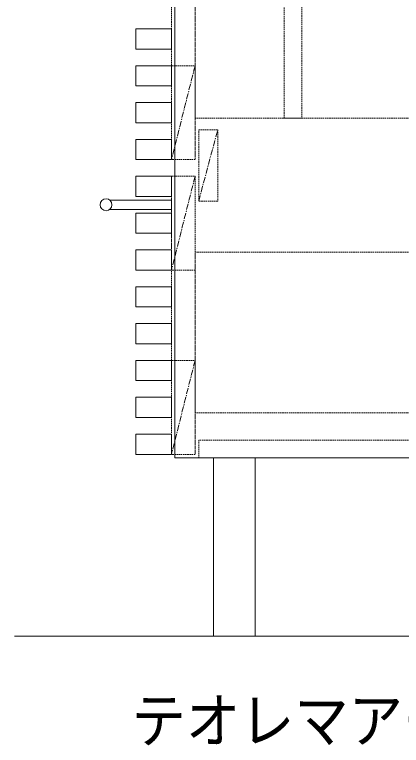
# Model space of a CAD drawing. Units: millimetres, scale not verified. Extents: x -6062 to 6062, y -3045 to 3045.
# Drawn here: x 1412 to 1738, y 1168 to 1783 of the extents above; entities that cross this region are included whole.
import ezdxf
from ezdxf.enums import TextEntityAlignment as Align

# ---------------------------------------------------------------- set-up
doc = ezdxf.new("R2010")
doc.units = ezdxf.units.MM
doc.header["$LTSCALE"] = 20
doc.linetypes.add('CHAIN1', pattern=[8, 5, -1, 1, -1])
doc.linetypes.add('DASHED1', pattern=[1.8, 1.2, -0.6])
doc.layers.add('0-0_1図面枠', color=7, linetype='Continuous', lineweight=9)
doc.layers.add('0-3_5ボウル・キャビネット', color=7, linetype='Continuous', lineweight=9)
doc.styles.add('ＭＳ ゴシック', font='')
doc.styles.get('ＭＳ ゴシック').set_extended_font_data('MS Gothic')

# ---------------------------------------------------------------- blocks, each defined once
blk = doc.blocks.new('グループ-16')
at = {"layer": '0-3_5ボウル・キャビネット', "linetype": 'CHAIN1'}
for p, q in [((67040, 34800), (66640, 33220)), ((67100, 32520), (67420, 33720)), ((67040, 32940), (66640, 31360)), ((67040, 29840), (66640, 28260))]:
    blk.add_line(p, q, dxfattribs=at)
at = {"layer": '0-3_5ボウル・キャビネット', "linetype": 'DASHED1'}
for points in [[(66640, 37900), (67040, 37900), (67040, 33220), (66640, 33220)], [(67040, 36620), (74940, 36620), (74940, 33920), (67040, 33920)], [(68540, 36620), (68840, 36620), (68840, 33920), (68540, 33920)], [(66640, 34800), (67040, 34800), (67040, 33220), (66640, 33220)], [(67100, 33720), (67420, 33720), (67420, 32520), (67100, 32520)], [(66640, 32940), (67040, 32940), (67040, 28260), (66640, 28260)], [(66640, 32940), (67040, 32940), (67040, 31360), (66640, 31360)], [(67040, 31660), (74940, 31660), (74940, 28960), (67040, 28960)], [(66640, 29840), (67040, 29840), (67040, 28260), (66640, 28260)]]:
    blk.add_lwpolyline(points, close=True, dxfattribs=at)
at = {"layer": '0-3_5ボウル・キャビネット'}
for points in [[(66700, 38000), (76000, 38000), (76000, 28200), (66700, 28200)], [(66040, 35420), (66640, 35420), (66640, 35080), (66040, 35080)], [(66040, 34800), (66640, 34800), (66640, 34460), (66040, 34460)], [(66040, 34180), (66640, 34180), (66640, 33840), (66040, 33840)], [(66040, 33560), (66640, 33560), (66640, 33220), (66040, 33220)], [(66040, 32940), (66640, 32940), (66640, 32600), (66040, 32600)], [(66040, 32320), (66640, 32320), (66640, 31980), (66040, 31980)], [(66040, 31700), (66640, 31700), (66640, 31360), (66040, 31360)], [(66040, 31080), (66640, 31080), (66640, 30740), (66040, 30740)], [(66040, 30460), (66640, 30460), (66640, 30120), (66040, 30120)], [(66040, 29840), (66640, 29840), (66640, 29500), (66040, 29500)], [(66040, 29220), (66640, 29220), (66640, 28880), (66040, 28880)], [(66040, 28600), (66640, 28600), (66640, 28260), (66040, 28260)], [(67350, 28200), (68050, 28200), (68050, 25200), (67350, 25200)]]:
    blk.add_lwpolyline(points, close=True, dxfattribs=at)
blk.add_lwpolyline([(65600, 32540), (66640, 32540), (66640, 32380), (65600, 32380)], dxfattribs=at)
at = {"layer": '0-3_5ボウル・キャビネット', "linetype": 'DASHED1'}
blk.add_lwpolyline([(76000, 28500), (67100, 28500), (67100, 28200)], dxfattribs=at)
at = {"layer": '0-3_5ボウル・キャビネット'}
blk.add_circle((65540, 32460), 100, dxfattribs=at)
blk = doc.blocks.new('グループ-17')
at = {"layer": '0-3_5ボウル・キャビネット'}
blk.add_lwpolyline([(64000, 25200), (76000, 25200), (76000, 45200)], dxfattribs=at)
blk.add_blockref('グループ-16', (0, 0), dxfattribs=at)

msp = doc.modelspace()

# ---------------------------------------------------------------- block references
at = {"layer": '0-3_5ボウル・キャビネット', "xscale": 0.05, "yscale": 0.05}
msp.add_blockref('グループ-17', (-1787.5, 0), dxfattribs=at)

# ---------------------------------------------------------------- texts
at = {"layer": '0-0_1図面枠', "style": 'ＭＳ ゴシック', "width": 0.9}
msp.add_text('テオレマアール', height=37.24, dxfattribs=at).set_placement((1510.95, 1159.38), align=Align.BOTTOM_LEFT)

doc.saveas('drawing.dxf')
